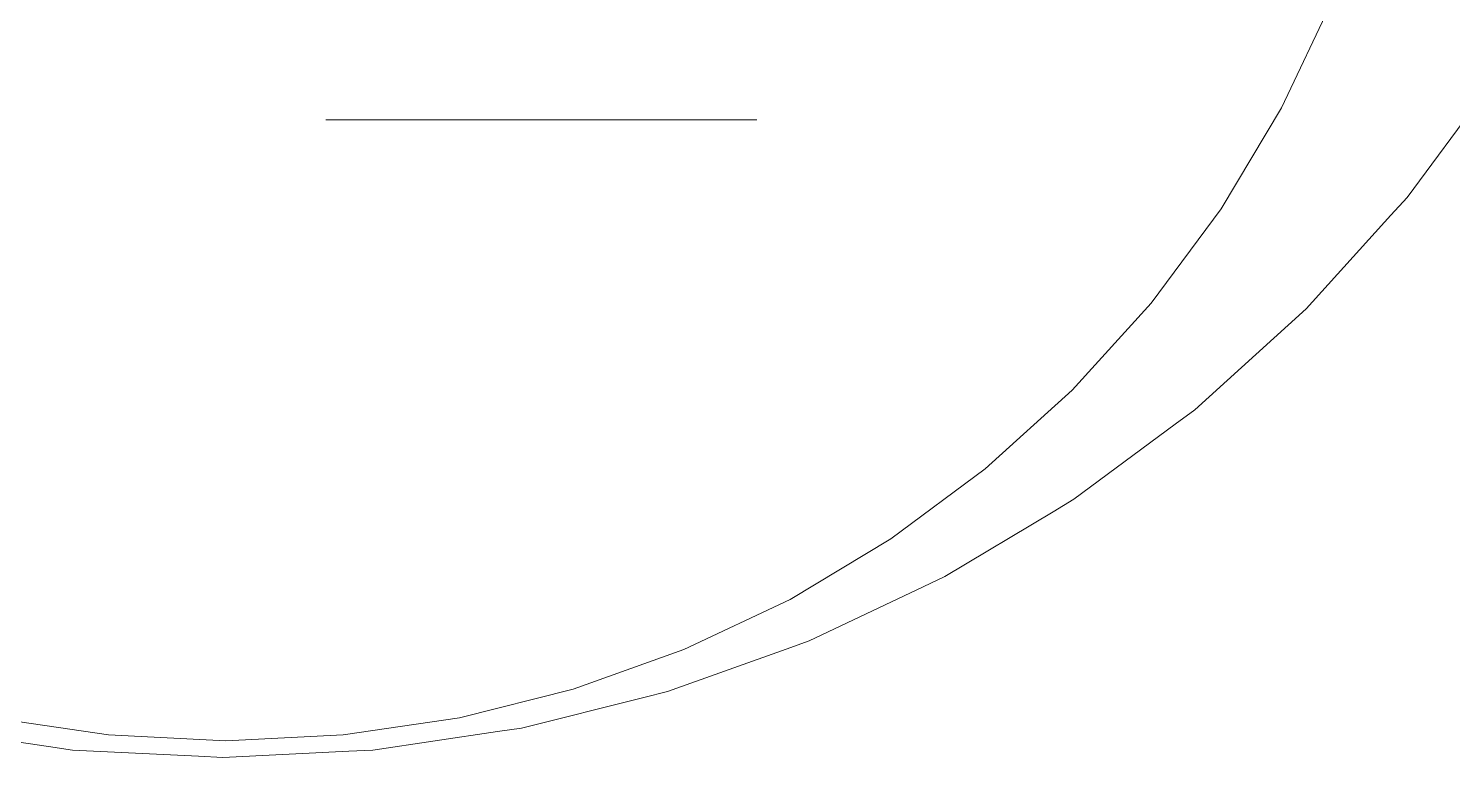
# Model space of a CAD drawing. Header units: centimetres. Extents: x -214 to 137, y -175 to 4.
# Drawn here: x -49.09 to -43.81, y -97.09 to -94.39 of the extents above; entities that cross this region are included whole.
import ezdxf

# ---------------------------------------------------------------- set-up
doc = ezdxf.new("R2010")
doc.units = ezdxf.units.CM
doc.header["$MEASUREMENT"] = 0
doc.layers.add('layer 1', color=7, linetype='Continuous')

msp = doc.modelspace()

# ---------------------------------------------------------------- linework, layer by layer
at = {"layer": 'layer 1', "color": 5, "lineweight": 9}
for points in [[(-44.44786, -94.68694), (-44.44786, -94.68694), (-44.26167, -94.29329), (-44.26167, -94.29329)], [(-44.44786, -94.68694), (-44.44786, -94.68694), (-44.26167, -94.29329), (-44.26167, -94.29329)], [(-44.44786, -94.68694), (-44.44786, -94.68694), (-44.26167, -94.29329), (-44.26167, -94.29329)], [(-44.44786, -94.68694), (-44.44786, -94.68694), (-44.26167, -94.29329), (-44.26167, -94.29329)], [(-44.44786, -94.68694), (-44.44786, -94.68694), (-44.26167, -94.29329), (-44.26167, -94.29329)], [(-44.44786, -94.68694), (-44.44786, -94.68694), (-44.26167, -94.29329), (-44.26167, -94.29329)], [(-44.44786, -94.68694), (-44.44786, -94.68694), (-44.26167, -94.29329), (-44.26167, -94.29329)], [(-44.44786, -94.68694), (-44.44786, -94.68694), (-44.26167, -94.29329), (-44.26167, -94.29329)], [(-44.44786, -94.68694), (-44.44786, -94.68694), (-44.26167, -94.29329), (-44.26167, -94.29329)], [(-44.44786, -94.68694), (-44.44786, -94.68694), (-44.26167, -94.29329), (-44.26167, -94.29329)], [(-44.44786, -94.68694), (-44.44786, -94.68694), (-44.26167, -94.29329), (-44.26167, -94.29329)], [(-44.44786, -94.68694), (-44.44786, -94.68694), (-44.26167, -94.29329), (-44.26167, -94.29329)], [(-44.44786, -94.68694), (-44.44786, -94.68694), (-44.26167, -94.29329), (-44.26167, -94.29329)], [(-44.44786, -94.68694), (-44.44786, -94.68694), (-44.26167, -94.29329), (-44.26167, -94.29329)], [(-44.44786, -94.68694), (-44.44786, -94.68694), (-44.26167, -94.29329), (-44.26167, -94.29329)], [(-44.44786, -94.68694), (-44.44786, -94.68694), (-44.26167, -94.29329), (-44.26167, -94.29329)], [(-44.44786, -94.68694), (-44.44786, -94.68694), (-44.26167, -94.29329), (-44.26167, -94.29329)], [(-44.44786, -94.68694), (-44.44786, -94.68694), (-44.26167, -94.29329), (-44.26167, -94.29329)], [(-44.44786, -94.68694), (-44.44786, -94.68694), (-44.26167, -94.29329), (-44.26167, -94.29329)], [(-44.44786, -94.68694), (-44.44786, -94.68694), (-44.26167, -94.29329), (-44.26167, -94.29329)], [(-44.44786, -94.68694), (-44.44786, -94.68694), (-44.26167, -94.29329), (-44.26167, -94.29329)], [(-44.44786, -94.68694), (-44.44786, -94.68694), (-44.26167, -94.29329), (-44.26167, -94.29329)], [(-44.44786, -94.68694), (-44.44786, -94.68694), (-44.26167, -94.29329), (-44.26167, -94.29329)], [(-44.44786, -94.68694), (-44.44786, -94.68694), (-44.26167, -94.29329), (-44.26167, -94.29329)], [(-44.44786, -94.68694), (-44.44786, -94.68694), (-44.26167, -94.29329), (-44.26167, -94.29329)], [(-43.70348, -94.64262), (-43.70348, -94.64262), (-43.98204, -95.0182), (-43.98204, -95.0182)], [(-43.70348, -94.64262), (-43.70348, -94.64262), (-43.98204, -95.0182), (-43.98204, -95.0182)], [(-43.70348, -94.64262), (-43.70348, -94.64262), (-43.98204, -95.0182), (-43.98204, -95.0182)], [(-43.70348, -94.64262), (-43.70348, -94.64262), (-43.98204, -95.0182), (-43.98204, -95.0182)], [(-43.70348, -94.64262), (-43.70348, -94.64262), (-43.98204, -95.0182), (-43.98204, -95.0182)], [(-44.67173, -95.06044), (-44.67173, -95.06044), (-44.44786, -94.68694), (-44.44786, -94.68694)], [(-44.67173, -95.06044), (-44.67173, -95.06044), (-44.44786, -94.68694), (-44.44786, -94.68694)], [(-44.67173, -95.06044), (-44.67173, -95.06044), (-44.44786, -94.68694), (-44.44786, -94.68694)], [(-44.67173, -95.06044), (-44.67173, -95.06044), (-44.44786, -94.68694), (-44.44786, -94.68694)], [(-44.67173, -95.06044), (-44.67173, -95.06044), (-44.44786, -94.68694), (-44.44786, -94.68694)], [(-44.67173, -95.06044), (-44.67173, -95.06044), (-44.44786, -94.68694), (-44.44786, -94.68694)], [(-44.67173, -95.06044), (-44.67173, -95.06044), (-44.44786, -94.68694), (-44.44786, -94.68694)], [(-44.67173, -95.06044), (-44.67173, -95.06044), (-44.44786, -94.68694), (-44.44786, -94.68694)], [(-44.67173, -95.06044), (-44.67173, -95.06044), (-44.44786, -94.68694), (-44.44786, -94.68694)], [(-44.67173, -95.06044), (-44.67173, -95.06044), (-44.44786, -94.68694), (-44.44786, -94.68694)], [(-44.67173, -95.06044), (-44.67173, -95.06044), (-44.44786, -94.68694), (-44.44786, -94.68694)], [(-44.67173, -95.06044), (-44.67173, -95.06044), (-44.44786, -94.68694), (-44.44786, -94.68694)], [(-44.67173, -95.06044), (-44.67173, -95.06044), (-44.44786, -94.68694), (-44.44786, -94.68694)], [(-44.67173, -95.06044), (-44.67173, -95.06044), (-44.44786, -94.68694), (-44.44786, -94.68694)], [(-44.67173, -95.06044), (-44.67173, -95.06044), (-44.44786, -94.68694), (-44.44786, -94.68694)], [(-44.67173, -95.06044), (-44.67173, -95.06044), (-44.44786, -94.68694), (-44.44786, -94.68694)], [(-44.67173, -95.06044), (-44.67173, -95.06044), (-44.44786, -94.68694), (-44.44786, -94.68694)], [(-44.67173, -95.06044), (-44.67173, -95.06044), (-44.44786, -94.68694), (-44.44786, -94.68694)], [(-44.67173, -95.06044), (-44.67173, -95.06044), (-44.44786, -94.68694), (-44.44786, -94.68694)], [(-44.67173, -95.06044), (-44.67173, -95.06044), (-44.44786, -94.68694), (-44.44786, -94.68694)], [(-44.67173, -95.06044), (-44.67173, -95.06044), (-44.44786, -94.68694), (-44.44786, -94.68694)], [(-44.67173, -95.06044), (-44.67173, -95.06044), (-44.44786, -94.68694), (-44.44786, -94.68694)], [(-44.67173, -95.06044), (-44.67173, -95.06044), (-44.44786, -94.68694), (-44.44786, -94.68694)], [(-44.67173, -95.06044), (-44.67173, -95.06044), (-44.44786, -94.68694), (-44.44786, -94.68694)], [(-44.67173, -95.06044), (-44.67173, -95.06044), (-44.44786, -94.68694), (-44.44786, -94.68694)], [(-43.98204, -95.0182), (-43.98204, -95.0182), (-44.04236, -95.08476), (-44.04236, -95.08476)], [(-43.98204, -95.0182), (-43.98204, -95.0182), (-44.04236, -95.08476), (-44.04236, -95.08476)], [(-43.98204, -95.0182), (-43.98204, -95.0182), (-44.04236, -95.08476), (-44.04236, -95.08476)], [(-43.98204, -95.0182), (-43.98204, -95.0182), (-44.04236, -95.08476), (-44.04236, -95.08476)], [(-43.98204, -95.0182), (-43.98204, -95.0182), (-44.04236, -95.08476), (-44.04236, -95.08476)], [(-44.93114, -95.41021), (-44.93114, -95.41021), (-44.67173, -95.06044), (-44.67173, -95.06044)], [(-44.93114, -95.41021), (-44.93114, -95.41021), (-44.67173, -95.06044), (-44.67173, -95.06044)], [(-44.93114, -95.41021), (-44.93114, -95.41021), (-44.67173, -95.06044), (-44.67173, -95.06044)], [(-44.93114, -95.41021), (-44.93114, -95.41021), (-44.67173, -95.06044), (-44.67173, -95.06044)], [(-44.93114, -95.41021), (-44.93114, -95.41021), (-44.67173, -95.06044), (-44.67173, -95.06044)], [(-44.93114, -95.41021), (-44.93114, -95.41021), (-44.67173, -95.06044), (-44.67173, -95.06044)], [(-44.93114, -95.41021), (-44.93114, -95.41021), (-44.67173, -95.06044), (-44.67173, -95.06044)], [(-44.93114, -95.41021), (-44.93114, -95.41021), (-44.67173, -95.06044), (-44.67173, -95.06044)], [(-44.93114, -95.41021), (-44.93114, -95.41021), (-44.67173, -95.06044), (-44.67173, -95.06044)], [(-44.93114, -95.41021), (-44.93114, -95.41021), (-44.67173, -95.06044), (-44.67173, -95.06044)], [(-44.93114, -95.41021), (-44.93114, -95.41021), (-44.67173, -95.06044), (-44.67173, -95.06044)], [(-44.93114, -95.41021), (-44.93114, -95.41021), (-44.67173, -95.06044), (-44.67173, -95.06044)], [(-44.93114, -95.41021), (-44.93114, -95.41021), (-44.67173, -95.06044), (-44.67173, -95.06044)], [(-44.93114, -95.41021), (-44.93114, -95.41021), (-44.67173, -95.06044), (-44.67173, -95.06044)], [(-44.93114, -95.41021), (-44.93114, -95.41021), (-44.67173, -95.06044), (-44.67173, -95.06044)], [(-44.93114, -95.41021), (-44.93114, -95.41021), (-44.67173, -95.06044), (-44.67173, -95.06044)], [(-44.93114, -95.41021), (-44.93114, -95.41021), (-44.67173, -95.06044), (-44.67173, -95.06044)], [(-44.93114, -95.41021), (-44.93114, -95.41021), (-44.67173, -95.06044), (-44.67173, -95.06044)], [(-44.93114, -95.41021), (-44.93114, -95.41021), (-44.67173, -95.06044), (-44.67173, -95.06044)], [(-44.93114, -95.41021), (-44.93114, -95.41021), (-44.67173, -95.06044), (-44.67173, -95.06044)], [(-44.93114, -95.41021), (-44.93114, -95.41021), (-44.67173, -95.06044), (-44.67173, -95.06044)], [(-44.93114, -95.41021), (-44.93114, -95.41021), (-44.67173, -95.06044), (-44.67173, -95.06044)], [(-44.93114, -95.41021), (-44.93114, -95.41021), (-44.67173, -95.06044), (-44.67173, -95.06044)], [(-44.93114, -95.41021), (-44.93114, -95.41021), (-44.67173, -95.06044), (-44.67173, -95.06044)], [(-44.93114, -95.41021), (-44.93114, -95.41021), (-44.67173, -95.06044), (-44.67173, -95.06044)], [(-44.04236, -95.08476), (-44.04236, -95.08476), (-44.35639, -95.43123), (-44.35639, -95.43123)], [(-44.04236, -95.08476), (-44.04236, -95.08476), (-44.35639, -95.43123), (-44.35639, -95.43123)], [(-44.04236, -95.08476), (-44.04236, -95.08476), (-44.35639, -95.43123), (-44.35639, -95.43123)], [(-44.04236, -95.08476), (-44.04236, -95.08476), (-44.35639, -95.43123), (-44.35639, -95.43123)], [(-44.04236, -95.08476), (-44.04236, -95.08476), (-44.35639, -95.43123), (-44.35639, -95.43123)], [(-45.22357, -95.73286), (-45.22357, -95.73286), (-44.93114, -95.41021), (-44.93114, -95.41021)], [(-45.22357, -95.73286), (-45.22357, -95.73286), (-44.93114, -95.41021), (-44.93114, -95.41021)], [(-45.22357, -95.73286), (-45.22357, -95.73286), (-44.93114, -95.41021), (-44.93114, -95.41021)], [(-45.22357, -95.73286), (-45.22357, -95.73286), (-44.93114, -95.41021), (-44.93114, -95.41021)], [(-45.22357, -95.73286), (-45.22357, -95.73286), (-44.93114, -95.41021), (-44.93114, -95.41021)], [(-45.22357, -95.73286), (-45.22357, -95.73286), (-44.93114, -95.41021), (-44.93114, -95.41021)], [(-45.22357, -95.73286), (-45.22357, -95.73286), (-44.93114, -95.41021), (-44.93114, -95.41021)], [(-45.22357, -95.73286), (-45.22357, -95.73286), (-44.93114, -95.41021), (-44.93114, -95.41021)], [(-45.22357, -95.73286), (-45.22357, -95.73286), (-44.93114, -95.41021), (-44.93114, -95.41021)], [(-45.22357, -95.73286), (-45.22357, -95.73286), (-44.93114, -95.41021), (-44.93114, -95.41021)], [(-45.22357, -95.73286), (-45.22357, -95.73286), (-44.93114, -95.41021), (-44.93114, -95.41021)], [(-45.22357, -95.73286), (-45.22357, -95.73286), (-44.93114, -95.41021), (-44.93114, -95.41021)], [(-45.22357, -95.73286), (-45.22357, -95.73286), (-44.93114, -95.41021), (-44.93114, -95.41021)], [(-45.22357, -95.73286), (-45.22357, -95.73286), (-44.93114, -95.41021), (-44.93114, -95.41021)], [(-45.22357, -95.73286), (-45.22357, -95.73286), (-44.93114, -95.41021), (-44.93114, -95.41021)], [(-45.22357, -95.73286), (-45.22357, -95.73286), (-44.93114, -95.41021), (-44.93114, -95.41021)], [(-45.22357, -95.73286), (-45.22357, -95.73286), (-44.93114, -95.41021), (-44.93114, -95.41021)], [(-45.22357, -95.73286), (-45.22357, -95.73286), (-44.93114, -95.41021), (-44.93114, -95.41021)], [(-45.22357, -95.73286), (-45.22357, -95.73286), (-44.93114, -95.41021), (-44.93114, -95.41021)], [(-45.22357, -95.73286), (-45.22357, -95.73286), (-44.93114, -95.41021), (-44.93114, -95.41021)], [(-45.22357, -95.73286), (-45.22357, -95.73286), (-44.93114, -95.41021), (-44.93114, -95.41021)], [(-45.22357, -95.73286), (-45.22357, -95.73286), (-44.93114, -95.41021), (-44.93114, -95.41021)], [(-45.22357, -95.73286), (-45.22357, -95.73286), (-44.93114, -95.41021), (-44.93114, -95.41021)], [(-45.22357, -95.73286), (-45.22357, -95.73286), (-44.93114, -95.41021), (-44.93114, -95.41021)], [(-45.22357, -95.73286), (-45.22357, -95.73286), (-44.93114, -95.41021), (-44.93114, -95.41021)], [(-44.35639, -95.43123), (-44.35639, -95.43123), (-44.42294, -95.49156), (-44.42294, -95.49156)], [(-44.35639, -95.43123), (-44.35639, -95.43123), (-44.42294, -95.49156), (-44.42294, -95.49156)], [(-44.35639, -95.43123), (-44.35639, -95.43123), (-44.42294, -95.49156), (-44.42294, -95.49156)], [(-44.35639, -95.43123), (-44.35639, -95.43123), (-44.42294, -95.49156), (-44.42294, -95.49156)], [(-44.35639, -95.43123), (-44.35639, -95.43123), (-44.42294, -95.49156), (-44.42294, -95.49156)], [(-44.42294, -95.49156), (-44.42294, -95.49156), (-44.76942, -95.80558), (-44.76942, -95.80558)], [(-44.42294, -95.49156), (-44.42294, -95.49156), (-44.76942, -95.80558), (-44.76942, -95.80558)], [(-44.42294, -95.49156), (-44.42294, -95.49156), (-44.76942, -95.80558), (-44.76942, -95.80558)], [(-44.42294, -95.49156), (-44.42294, -95.49156), (-44.76942, -95.80558), (-44.76942, -95.80558)], [(-44.42294, -95.49156), (-44.42294, -95.49156), (-44.76942, -95.80558), (-44.76942, -95.80558)], [(-45.54623, -96.02529), (-45.54623, -96.02529), (-45.22357, -95.73286), (-45.22357, -95.73286)], [(-45.54623, -96.02529), (-45.54623, -96.02529), (-45.22357, -95.73286), (-45.22357, -95.73286)], [(-45.54623, -96.02529), (-45.54623, -96.02529), (-45.22357, -95.73286), (-45.22357, -95.73286)], [(-45.54623, -96.02529), (-45.54623, -96.02529), (-45.22357, -95.73286), (-45.22357, -95.73286)], [(-45.54623, -96.02529), (-45.54623, -96.02529), (-45.22357, -95.73286), (-45.22357, -95.73286)], [(-45.54623, -96.02529), (-45.54623, -96.02529), (-45.22357, -95.73286), (-45.22357, -95.73286)], [(-45.54623, -96.02529), (-45.54623, -96.02529), (-45.22357, -95.73286), (-45.22357, -95.73286)], [(-45.54623, -96.02529), (-45.54623, -96.02529), (-45.22357, -95.73286), (-45.22357, -95.73286)], [(-45.54623, -96.02529), (-45.54623, -96.02529), (-45.22357, -95.73286), (-45.22357, -95.73286)], [(-45.54623, -96.02529), (-45.54623, -96.02529), (-45.22357, -95.73286), (-45.22357, -95.73286)], [(-45.54623, -96.02529), (-45.54623, -96.02529), (-45.22357, -95.73286), (-45.22357, -95.73286)], [(-45.54623, -96.02529), (-45.54623, -96.02529), (-45.22357, -95.73286), (-45.22357, -95.73286)], [(-45.54623, -96.02529), (-45.54623, -96.02529), (-45.22357, -95.73286), (-45.22357, -95.73286)], [(-45.54623, -96.02529), (-45.54623, -96.02529), (-45.22357, -95.73286), (-45.22357, -95.73286)], [(-45.54623, -96.02529), (-45.54623, -96.02529), (-45.22357, -95.73286), (-45.22357, -95.73286)], [(-45.54623, -96.02529), (-45.54623, -96.02529), (-45.22357, -95.73286), (-45.22357, -95.73286)], [(-45.54623, -96.02529), (-45.54623, -96.02529), (-45.22357, -95.73286), (-45.22357, -95.73286)], [(-45.54623, -96.02529), (-45.54623, -96.02529), (-45.22357, -95.73286), (-45.22357, -95.73286)], [(-45.54623, -96.02529), (-45.54623, -96.02529), (-45.22357, -95.73286), (-45.22357, -95.73286)], [(-45.54623, -96.02529), (-45.54623, -96.02529), (-45.22357, -95.73286), (-45.22357, -95.73286)], [(-45.54623, -96.02529), (-45.54623, -96.02529), (-45.22357, -95.73286), (-45.22357, -95.73286)], [(-45.54623, -96.02529), (-45.54623, -96.02529), (-45.22357, -95.73286), (-45.22357, -95.73286)], [(-45.54623, -96.02529), (-45.54623, -96.02529), (-45.22357, -95.73286), (-45.22357, -95.73286)], [(-45.54623, -96.02529), (-45.54623, -96.02529), (-45.22357, -95.73286), (-45.22357, -95.73286)], [(-45.54623, -96.02529), (-45.54623, -96.02529), (-45.22357, -95.73286), (-45.22357, -95.73286)], [(-44.76942, -95.80558), (-44.76942, -95.80558), (-44.84157, -95.85909), (-44.84157, -95.85909)], [(-44.76942, -95.80558), (-44.76942, -95.80558), (-44.84157, -95.85909), (-44.84157, -95.85909)], [(-44.76942, -95.80558), (-44.76942, -95.80558), (-44.84157, -95.85909), (-44.84157, -95.85909)], [(-44.76942, -95.80558), (-44.76942, -95.80558), (-44.84157, -95.85909), (-44.84157, -95.85909)], [(-44.76942, -95.80558), (-44.76942, -95.80558), (-44.84157, -95.85909), (-44.84157, -95.85909)], [(-44.84157, -95.85909), (-44.84157, -95.85909), (-45.21715, -96.13765), (-45.21715, -96.13765)], [(-44.84157, -95.85909), (-44.84157, -95.85909), (-45.21715, -96.13765), (-45.21715, -96.13765)], [(-44.84157, -95.85909), (-44.84157, -95.85909), (-45.21715, -96.13765), (-45.21715, -96.13765)], [(-44.84157, -95.85909), (-44.84157, -95.85909), (-45.21715, -96.13765), (-45.21715, -96.13765)], [(-44.84157, -95.85909), (-44.84157, -95.85909), (-45.21715, -96.13765), (-45.21715, -96.13765)], [(-45.89599, -96.2847), (-45.89599, -96.2847), (-45.54623, -96.02529), (-45.54623, -96.02529)], [(-45.89599, -96.2847), (-45.89599, -96.2847), (-45.54623, -96.02529), (-45.54623, -96.02529)], [(-45.89599, -96.2847), (-45.89599, -96.2847), (-45.54623, -96.02529), (-45.54623, -96.02529)], [(-45.89599, -96.2847), (-45.89599, -96.2847), (-45.54623, -96.02529), (-45.54623, -96.02529)], [(-45.89599, -96.2847), (-45.89599, -96.2847), (-45.54623, -96.02529), (-45.54623, -96.02529)], [(-45.89599, -96.2847), (-45.89599, -96.2847), (-45.54623, -96.02529), (-45.54623, -96.02529)], [(-45.89599, -96.2847), (-45.89599, -96.2847), (-45.54623, -96.02529), (-45.54623, -96.02529)], [(-45.89599, -96.2847), (-45.89599, -96.2847), (-45.54623, -96.02529), (-45.54623, -96.02529)], [(-45.89599, -96.2847), (-45.89599, -96.2847), (-45.54623, -96.02529), (-45.54623, -96.02529)], [(-45.89599, -96.2847), (-45.89599, -96.2847), (-45.54623, -96.02529), (-45.54623, -96.02529)], [(-45.89599, -96.2847), (-45.89599, -96.2847), (-45.54623, -96.02529), (-45.54623, -96.02529)], [(-45.89599, -96.2847), (-45.89599, -96.2847), (-45.54623, -96.02529), (-45.54623, -96.02529)], [(-45.89599, -96.2847), (-45.89599, -96.2847), (-45.54623, -96.02529), (-45.54623, -96.02529)], [(-45.89599, -96.2847), (-45.89599, -96.2847), (-45.54623, -96.02529), (-45.54623, -96.02529)], [(-45.89599, -96.2847), (-45.89599, -96.2847), (-45.54623, -96.02529), (-45.54623, -96.02529)], [(-45.89599, -96.2847), (-45.89599, -96.2847), (-45.54623, -96.02529), (-45.54623, -96.02529)], [(-45.89599, -96.2847), (-45.89599, -96.2847), (-45.54623, -96.02529), (-45.54623, -96.02529)], [(-45.89599, -96.2847), (-45.89599, -96.2847), (-45.54623, -96.02529), (-45.54623, -96.02529)], [(-45.89599, -96.2847), (-45.89599, -96.2847), (-45.54623, -96.02529), (-45.54623, -96.02529)], [(-45.89599, -96.2847), (-45.89599, -96.2847), (-45.54623, -96.02529), (-45.54623, -96.02529)], [(-45.89599, -96.2847), (-45.89599, -96.2847), (-45.54623, -96.02529), (-45.54623, -96.02529)], [(-45.89599, -96.2847), (-45.89599, -96.2847), (-45.54623, -96.02529), (-45.54623, -96.02529)], [(-45.89599, -96.2847), (-45.89599, -96.2847), (-45.54623, -96.02529), (-45.54623, -96.02529)], [(-45.89599, -96.2847), (-45.89599, -96.2847), (-45.54623, -96.02529), (-45.54623, -96.02529)], [(-45.89599, -96.2847), (-45.89599, -96.2847), (-45.54623, -96.02529), (-45.54623, -96.02529)], [(-45.2942, -96.18383), (-45.2942, -96.18383), (-45.69528, -96.42422), (-45.69528, -96.42422)], [(-45.2942, -96.18383), (-45.2942, -96.18383), (-45.69528, -96.42422), (-45.69528, -96.42422)], [(-45.2942, -96.18383), (-45.2942, -96.18383), (-45.69528, -96.42422), (-45.69528, -96.42422)], [(-45.2942, -96.18383), (-45.2942, -96.18383), (-45.69528, -96.42422), (-45.69528, -96.42422)], [(-45.2942, -96.18383), (-45.2942, -96.18383), (-45.69528, -96.42422), (-45.69528, -96.42422)], [(-45.21715, -96.13765), (-45.21715, -96.13765), (-45.2942, -96.18383), (-45.2942, -96.18383)], [(-45.21715, -96.13765), (-45.21715, -96.13765), (-45.2942, -96.18383), (-45.2942, -96.18383)], [(-45.21715, -96.13765), (-45.21715, -96.13765), (-45.2942, -96.18383), (-45.2942, -96.18383)], [(-45.21715, -96.13765), (-45.21715, -96.13765), (-45.2942, -96.18383), (-45.2942, -96.18383)], [(-45.21715, -96.13765), (-45.21715, -96.13765), (-45.2942, -96.18383), (-45.2942, -96.18383)], [(-46.2695, -96.50857), (-46.2695, -96.50857), (-45.89599, -96.2847), (-45.89599, -96.2847)], [(-46.2695, -96.50857), (-46.2695, -96.50857), (-45.89599, -96.2847), (-45.89599, -96.2847)], [(-46.2695, -96.50857), (-46.2695, -96.50857), (-45.89599, -96.2847), (-45.89599, -96.2847)], [(-46.2695, -96.50857), (-46.2695, -96.50857), (-45.89599, -96.2847), (-45.89599, -96.2847)], [(-46.2695, -96.50857), (-46.2695, -96.50857), (-45.89599, -96.2847), (-45.89599, -96.2847)], [(-46.2695, -96.50857), (-46.2695, -96.50857), (-45.89599, -96.2847), (-45.89599, -96.2847)], [(-46.2695, -96.50857), (-46.2695, -96.50857), (-45.89599, -96.2847), (-45.89599, -96.2847)], [(-46.2695, -96.50857), (-46.2695, -96.50857), (-45.89599, -96.2847), (-45.89599, -96.2847)], [(-46.2695, -96.50857), (-46.2695, -96.50857), (-45.89599, -96.2847), (-45.89599, -96.2847)], [(-46.2695, -96.50857), (-46.2695, -96.50857), (-45.89599, -96.2847), (-45.89599, -96.2847)], [(-46.2695, -96.50857), (-46.2695, -96.50857), (-45.89599, -96.2847), (-45.89599, -96.2847)], [(-46.2695, -96.50857), (-46.2695, -96.50857), (-45.89599, -96.2847), (-45.89599, -96.2847)], [(-46.2695, -96.50857), (-46.2695, -96.50857), (-45.89599, -96.2847), (-45.89599, -96.2847)], [(-46.2695, -96.50857), (-46.2695, -96.50857), (-45.89599, -96.2847), (-45.89599, -96.2847)], [(-46.2695, -96.50857), (-46.2695, -96.50857), (-45.89599, -96.2847), (-45.89599, -96.2847)], [(-46.2695, -96.50857), (-46.2695, -96.50857), (-45.89599, -96.2847), (-45.89599, -96.2847)], [(-46.2695, -96.50857), (-46.2695, -96.50857), (-45.89599, -96.2847), (-45.89599, -96.2847)], [(-46.2695, -96.50857), (-46.2695, -96.50857), (-45.89599, -96.2847), (-45.89599, -96.2847)], [(-46.2695, -96.50857), (-46.2695, -96.50857), (-45.89599, -96.2847), (-45.89599, -96.2847)], [(-46.2695, -96.50857), (-46.2695, -96.50857), (-45.89599, -96.2847), (-45.89599, -96.2847)], [(-46.2695, -96.50857), (-46.2695, -96.50857), (-45.89599, -96.2847), (-45.89599, -96.2847)], [(-46.2695, -96.50857), (-46.2695, -96.50857), (-45.89599, -96.2847), (-45.89599, -96.2847)], [(-46.2695, -96.50857), (-46.2695, -96.50857), (-45.89599, -96.2847), (-45.89599, -96.2847)], [(-46.2695, -96.50857), (-46.2695, -96.50857), (-45.89599, -96.2847), (-45.89599, -96.2847)], [(-46.2695, -96.50857), (-46.2695, -96.50857), (-45.89599, -96.2847), (-45.89599, -96.2847)], [(-45.69528, -96.42422), (-45.69528, -96.42422), (-45.77648, -96.46263), (-45.77648, -96.46263)], [(-45.69528, -96.42422), (-45.69528, -96.42422), (-45.77648, -96.46263), (-45.77648, -96.46263)], [(-45.69528, -96.42422), (-45.69528, -96.42422), (-45.77648, -96.46263), (-45.77648, -96.46263)], [(-45.69528, -96.42422), (-45.69528, -96.42422), (-45.77648, -96.46263), (-45.77648, -96.46263)], [(-45.69528, -96.42422), (-45.69528, -96.42422), (-45.77648, -96.46263), (-45.77648, -96.46263)], [(-45.77648, -96.46263), (-45.77648, -96.46263), (-46.1992, -96.66256), (-46.1992, -96.66256)], [(-45.77648, -96.46263), (-45.77648, -96.46263), (-46.1992, -96.66256), (-46.1992, -96.66256)], [(-45.77648, -96.46263), (-45.77648, -96.46263), (-46.1992, -96.66256), (-46.1992, -96.66256)], [(-45.77648, -96.46263), (-45.77648, -96.46263), (-46.1992, -96.66256), (-46.1992, -96.66256)], [(-45.77648, -96.46263), (-45.77648, -96.46263), (-46.1992, -96.66256), (-46.1992, -96.66256)], [(-46.66315, -96.69475), (-46.66315, -96.69475), (-46.2695, -96.50857), (-46.2695, -96.50857)], [(-46.66315, -96.69475), (-46.66315, -96.69475), (-46.2695, -96.50857), (-46.2695, -96.50857)], [(-46.66315, -96.69475), (-46.66315, -96.69475), (-46.2695, -96.50857), (-46.2695, -96.50857)], [(-46.66315, -96.69475), (-46.66315, -96.69475), (-46.2695, -96.50857), (-46.2695, -96.50857)], [(-46.66315, -96.69475), (-46.66315, -96.69475), (-46.2695, -96.50857), (-46.2695, -96.50857)], [(-46.66315, -96.69475), (-46.66315, -96.69475), (-46.2695, -96.50857), (-46.2695, -96.50857)], [(-46.66315, -96.69475), (-46.66315, -96.69475), (-46.2695, -96.50857), (-46.2695, -96.50857)], [(-46.66315, -96.69475), (-46.66315, -96.69475), (-46.2695, -96.50857), (-46.2695, -96.50857)], [(-46.66315, -96.69475), (-46.66315, -96.69475), (-46.2695, -96.50857), (-46.2695, -96.50857)], [(-46.66315, -96.69475), (-46.66315, -96.69475), (-46.2695, -96.50857), (-46.2695, -96.50857)], [(-46.66315, -96.69475), (-46.66315, -96.69475), (-46.2695, -96.50857), (-46.2695, -96.50857)], [(-46.66315, -96.69475), (-46.66315, -96.69475), (-46.2695, -96.50857), (-46.2695, -96.50857)], [(-46.66315, -96.69475), (-46.66315, -96.69475), (-46.2695, -96.50857), (-46.2695, -96.50857)], [(-46.66315, -96.69475), (-46.66315, -96.69475), (-46.2695, -96.50857), (-46.2695, -96.50857)], [(-46.66315, -96.69475), (-46.66315, -96.69475), (-46.2695, -96.50857), (-46.2695, -96.50857)], [(-46.66315, -96.69475), (-46.66315, -96.69475), (-46.2695, -96.50857), (-46.2695, -96.50857)], [(-46.66315, -96.69475), (-46.66315, -96.69475), (-46.2695, -96.50857), (-46.2695, -96.50857)], [(-46.66315, -96.69475), (-46.66315, -96.69475), (-46.2695, -96.50857), (-46.2695, -96.50857)], [(-46.66315, -96.69475), (-46.66315, -96.69475), (-46.2695, -96.50857), (-46.2695, -96.50857)], [(-46.66315, -96.69475), (-46.66315, -96.69475), (-46.2695, -96.50857), (-46.2695, -96.50857)], [(-46.66315, -96.69475), (-46.66315, -96.69475), (-46.2695, -96.50857), (-46.2695, -96.50857)], [(-46.66315, -96.69475), (-46.66315, -96.69475), (-46.2695, -96.50857), (-46.2695, -96.50857)], [(-46.66315, -96.69475), (-46.66315, -96.69475), (-46.2695, -96.50857), (-46.2695, -96.50857)], [(-46.66315, -96.69475), (-46.66315, -96.69475), (-46.2695, -96.50857), (-46.2695, -96.50857)], [(-46.66315, -96.69475), (-46.66315, -96.69475), (-46.2695, -96.50857), (-46.2695, -96.50857)], [(-47.07316, -96.84145), (-47.07316, -96.84145), (-46.66315, -96.69475), (-46.66315, -96.69475)], [(-47.07316, -96.84145), (-47.07316, -96.84145), (-46.66315, -96.69475), (-46.66315, -96.69475)], [(-47.07316, -96.84145), (-47.07316, -96.84145), (-46.66315, -96.69475), (-46.66315, -96.69475)], [(-47.07316, -96.84145), (-47.07316, -96.84145), (-46.66315, -96.69475), (-46.66315, -96.69475)], [(-47.07316, -96.84145), (-47.07316, -96.84145), (-46.66315, -96.69475), (-46.66315, -96.69475)], [(-47.07316, -96.84145), (-47.07316, -96.84145), (-46.66315, -96.69475), (-46.66315, -96.69475)], [(-47.07316, -96.84145), (-47.07316, -96.84145), (-46.66315, -96.69475), (-46.66315, -96.69475)], [(-47.07316, -96.84145), (-47.07316, -96.84145), (-46.66315, -96.69475), (-46.66315, -96.69475)], [(-47.07316, -96.84145), (-47.07316, -96.84145), (-46.66315, -96.69475), (-46.66315, -96.69475)], [(-47.07316, -96.84145), (-47.07316, -96.84145), (-46.66315, -96.69475), (-46.66315, -96.69475)], [(-47.07316, -96.84145), (-47.07316, -96.84145), (-46.66315, -96.69475), (-46.66315, -96.69475)], [(-47.07316, -96.84145), (-47.07316, -96.84145), (-46.66315, -96.69475), (-46.66315, -96.69475)], [(-47.07316, -96.84145), (-47.07316, -96.84145), (-46.66315, -96.69475), (-46.66315, -96.69475)], [(-47.07316, -96.84145), (-47.07316, -96.84145), (-46.66315, -96.69475), (-46.66315, -96.69475)], [(-47.07316, -96.84145), (-47.07316, -96.84145), (-46.66315, -96.69475), (-46.66315, -96.69475)], [(-47.07316, -96.84145), (-47.07316, -96.84145), (-46.66315, -96.69475), (-46.66315, -96.69475)], [(-47.07316, -96.84145), (-47.07316, -96.84145), (-46.66315, -96.69475), (-46.66315, -96.69475)], [(-47.07316, -96.84145), (-47.07316, -96.84145), (-46.66315, -96.69475), (-46.66315, -96.69475)], [(-47.07316, -96.84145), (-47.07316, -96.84145), (-46.66315, -96.69475), (-46.66315, -96.69475)], [(-47.07316, -96.84145), (-47.07316, -96.84145), (-46.66315, -96.69475), (-46.66315, -96.69475)], [(-47.07316, -96.84145), (-47.07316, -96.84145), (-46.66315, -96.69475), (-46.66315, -96.69475)], [(-47.07316, -96.84145), (-47.07316, -96.84145), (-46.66315, -96.69475), (-46.66315, -96.69475)], [(-47.07316, -96.84145), (-47.07316, -96.84145), (-46.66315, -96.69475), (-46.66315, -96.69475)], [(-47.07316, -96.84145), (-47.07316, -96.84145), (-46.66315, -96.69475), (-46.66315, -96.69475)], [(-47.07316, -96.84145), (-47.07316, -96.84145), (-46.66315, -96.69475), (-46.66315, -96.69475)], [(-46.28377, -96.69282), (-46.28377, -96.69282), (-46.72405, -96.85035), (-46.72405, -96.85035)], [(-46.28377, -96.69282), (-46.28377, -96.69282), (-46.72405, -96.85035), (-46.72405, -96.85035)], [(-46.28377, -96.69282), (-46.28377, -96.69282), (-46.72405, -96.85035), (-46.72405, -96.85035)], [(-46.28377, -96.69282), (-46.28377, -96.69282), (-46.72405, -96.85035), (-46.72405, -96.85035)], [(-46.28377, -96.69282), (-46.28377, -96.69282), (-46.72405, -96.85035), (-46.72405, -96.85035)], [(-46.1992, -96.66256), (-46.1992, -96.66256), (-46.28377, -96.69282), (-46.28377, -96.69282)], [(-46.1992, -96.66256), (-46.1992, -96.66256), (-46.28377, -96.69282), (-46.28377, -96.69282)], [(-46.1992, -96.66256), (-46.1992, -96.66256), (-46.28377, -96.69282), (-46.28377, -96.69282)], [(-46.1992, -96.66256), (-46.1992, -96.66256), (-46.28377, -96.69282), (-46.28377, -96.69282)], [(-46.1992, -96.66256), (-46.1992, -96.66256), (-46.28377, -96.69282), (-46.28377, -96.69282)], [(-47.49557, -96.94727), (-47.49557, -96.94727), (-47.07316, -96.84145), (-47.07316, -96.84145)], [(-47.49557, -96.94727), (-47.49557, -96.94727), (-47.07316, -96.84145), (-47.07316, -96.84145)], [(-47.49557, -96.94727), (-47.49557, -96.94727), (-47.07316, -96.84145), (-47.07316, -96.84145)], [(-47.49557, -96.94727), (-47.49557, -96.94727), (-47.07316, -96.84145), (-47.07316, -96.84145)], [(-47.49557, -96.94727), (-47.49557, -96.94727), (-47.07316, -96.84145), (-47.07316, -96.84145)], [(-47.49557, -96.94727), (-47.49557, -96.94727), (-47.07316, -96.84145), (-47.07316, -96.84145)], [(-47.49557, -96.94727), (-47.49557, -96.94727), (-47.07316, -96.84145), (-47.07316, -96.84145)], [(-47.49557, -96.94727), (-47.49557, -96.94727), (-47.07316, -96.84145), (-47.07316, -96.84145)], [(-47.49557, -96.94727), (-47.49557, -96.94727), (-47.07316, -96.84145), (-47.07316, -96.84145)], [(-47.49557, -96.94727), (-47.49557, -96.94727), (-47.07316, -96.84145), (-47.07316, -96.84145)], [(-47.49557, -96.94727), (-47.49557, -96.94727), (-47.07316, -96.84145), (-47.07316, -96.84145)], [(-47.49557, -96.94727), (-47.49557, -96.94727), (-47.07316, -96.84145), (-47.07316, -96.84145)], [(-47.49557, -96.94727), (-47.49557, -96.94727), (-47.07316, -96.84145), (-47.07316, -96.84145)], [(-47.49557, -96.94727), (-47.49557, -96.94727), (-47.07316, -96.84145), (-47.07316, -96.84145)], [(-47.49557, -96.94727), (-47.49557, -96.94727), (-47.07316, -96.84145), (-47.07316, -96.84145)], [(-47.49557, -96.94727), (-47.49557, -96.94727), (-47.07316, -96.84145), (-47.07316, -96.84145)], [(-47.49557, -96.94727), (-47.49557, -96.94727), (-47.07316, -96.84145), (-47.07316, -96.84145)], [(-47.49557, -96.94727), (-47.49557, -96.94727), (-47.07316, -96.84145), (-47.07316, -96.84145)], [(-47.49557, -96.94727), (-47.49557, -96.94727), (-47.07316, -96.84145), (-47.07316, -96.84145)], [(-47.49557, -96.94727), (-47.49557, -96.94727), (-47.07316, -96.84145), (-47.07316, -96.84145)], [(-47.49557, -96.94727), (-47.49557, -96.94727), (-47.07316, -96.84145), (-47.07316, -96.84145)], [(-47.49557, -96.94727), (-47.49557, -96.94727), (-47.07316, -96.84145), (-47.07316, -96.84145)], [(-47.49557, -96.94727), (-47.49557, -96.94727), (-47.07316, -96.84145), (-47.07316, -96.84145)], [(-47.49557, -96.94727), (-47.49557, -96.94727), (-47.07316, -96.84145), (-47.07316, -96.84145)], [(-47.49557, -96.94727), (-47.49557, -96.94727), (-47.07316, -96.84145), (-47.07316, -96.84145)], [(-46.81118, -96.87218), (-46.81118, -96.87218), (-47.26478, -96.98579), (-47.26478, -96.98579)], [(-46.81118, -96.87218), (-46.81118, -96.87218), (-47.26478, -96.98579), (-47.26478, -96.98579)], [(-46.81118, -96.87218), (-46.81118, -96.87218), (-47.26478, -96.98579), (-47.26478, -96.98579)], [(-46.81118, -96.87218), (-46.81118, -96.87218), (-47.26478, -96.98579), (-47.26478, -96.98579)], [(-46.81118, -96.87218), (-46.81118, -96.87218), (-47.26478, -96.98579), (-47.26478, -96.98579)], [(-46.72405, -96.85035), (-46.72405, -96.85035), (-46.81118, -96.87218), (-46.81118, -96.87218)], [(-46.72405, -96.85035), (-46.72405, -96.85035), (-46.81118, -96.87218), (-46.81118, -96.87218)], [(-46.72405, -96.85035), (-46.72405, -96.85035), (-46.81118, -96.87218), (-46.81118, -96.87218)], [(-46.72405, -96.85035), (-46.72405, -96.85035), (-46.81118, -96.87218), (-46.81118, -96.87218)], [(-46.72405, -96.85035), (-46.72405, -96.85035), (-46.81118, -96.87218), (-46.81118, -96.87218)], [(-49.22693, -96.94727), (-49.22693, -96.94727), (-48.79618, -97.01115), (-48.79618, -97.01115)], [(-49.22693, -96.94727), (-49.22693, -96.94727), (-48.79618, -97.01115), (-48.79618, -97.01115)], [(-49.22693, -96.94727), (-49.22693, -96.94727), (-48.79618, -97.01115), (-48.79618, -97.01115)], [(-49.22693, -96.94727), (-49.22693, -96.94727), (-48.79618, -97.01115), (-48.79618, -97.01115)], [(-49.22693, -96.94727), (-49.22693, -96.94727), (-48.79618, -97.01115), (-48.79618, -97.01115)], [(-49.22693, -96.94727), (-49.22693, -96.94727), (-48.79618, -97.01115), (-48.79618, -97.01115)], [(-49.22693, -96.94727), (-49.22693, -96.94727), (-48.79618, -97.01115), (-48.79618, -97.01115)], [(-49.22693, -96.94727), (-49.22693, -96.94727), (-48.79618, -97.01115), (-48.79618, -97.01115)], [(-49.22693, -96.94727), (-49.22693, -96.94727), (-48.79618, -97.01115), (-48.79618, -97.01115)], [(-49.22693, -96.94727), (-49.22693, -96.94727), (-48.79618, -97.01115), (-48.79618, -97.01115)], [(-49.22693, -96.94727), (-49.22693, -96.94727), (-48.79618, -97.01115), (-48.79618, -97.01115)], [(-49.22693, -96.94727), (-49.22693, -96.94727), (-48.79618, -97.01115), (-48.79618, -97.01115)], [(-49.22693, -96.94727), (-49.22693, -96.94727), (-48.79618, -97.01115), (-48.79618, -97.01115)], [(-49.22693, -96.94727), (-49.22693, -96.94727), (-48.79618, -97.01115), (-48.79618, -97.01115)], [(-49.22693, -96.94727), (-49.22693, -96.94727), (-48.79618, -97.01115), (-48.79618, -97.01115)], [(-49.22693, -96.94727), (-49.22693, -96.94727), (-48.79618, -97.01115), (-48.79618, -97.01115)], [(-49.22693, -96.94727), (-49.22693, -96.94727), (-48.79618, -97.01115), (-48.79618, -97.01115)], [(-49.22693, -96.94727), (-49.22693, -96.94727), (-48.79618, -97.01115), (-48.79618, -97.01115)], [(-49.22693, -96.94727), (-49.22693, -96.94727), (-48.79618, -97.01115), (-48.79618, -97.01115)], [(-49.22693, -96.94727), (-49.22693, -96.94727), (-48.79618, -97.01115), (-48.79618, -97.01115)], [(-49.22693, -96.94727), (-49.22693, -96.94727), (-48.79618, -97.01115), (-48.79618, -97.01115)], [(-49.22693, -96.94727), (-49.22693, -96.94727), (-48.79618, -97.01115), (-48.79618, -97.01115)], [(-49.22693, -96.94727), (-49.22693, -96.94727), (-48.79618, -97.01115), (-48.79618, -97.01115)], [(-49.22693, -96.94727), (-49.22693, -96.94727), (-48.79618, -97.01115), (-48.79618, -97.01115)], [(-49.22693, -96.94727), (-49.22693, -96.94727), (-48.79618, -97.01115), (-48.79618, -97.01115)], [(-47.92631, -97.01115), (-47.92631, -97.01115), (-47.49557, -96.94727), (-47.49557, -96.94727)], [(-47.92631, -97.01115), (-47.92631, -97.01115), (-47.49557, -96.94727), (-47.49557, -96.94727)], [(-47.92631, -97.01115), (-47.92631, -97.01115), (-47.49557, -96.94727), (-47.49557, -96.94727)], [(-47.92631, -97.01115), (-47.92631, -97.01115), (-47.49557, -96.94727), (-47.49557, -96.94727)], [(-47.92631, -97.01115), (-47.92631, -97.01115), (-47.49557, -96.94727), (-47.49557, -96.94727)], [(-47.92631, -97.01115), (-47.92631, -97.01115), (-47.49557, -96.94727), (-47.49557, -96.94727)], [(-47.92631, -97.01115), (-47.92631, -97.01115), (-47.49557, -96.94727), (-47.49557, -96.94727)], [(-47.92631, -97.01115), (-47.92631, -97.01115), (-47.49557, -96.94727), (-47.49557, -96.94727)], [(-47.92631, -97.01115), (-47.92631, -97.01115), (-47.49557, -96.94727), (-47.49557, -96.94727)], [(-47.92631, -97.01115), (-47.92631, -97.01115), (-47.49557, -96.94727), (-47.49557, -96.94727)], [(-47.92631, -97.01115), (-47.92631, -97.01115), (-47.49557, -96.94727), (-47.49557, -96.94727)], [(-47.92631, -97.01115), (-47.92631, -97.01115), (-47.49557, -96.94727), (-47.49557, -96.94727)], [(-47.92631, -97.01115), (-47.92631, -97.01115), (-47.49557, -96.94727), (-47.49557, -96.94727)], [(-47.92631, -97.01115), (-47.92631, -97.01115), (-47.49557, -96.94727), (-47.49557, -96.94727)], [(-47.92631, -97.01115), (-47.92631, -97.01115), (-47.49557, -96.94727), (-47.49557, -96.94727)], [(-47.92631, -97.01115), (-47.92631, -97.01115), (-47.49557, -96.94727), (-47.49557, -96.94727)], [(-47.92631, -97.01115), (-47.92631, -97.01115), (-47.49557, -96.94727), (-47.49557, -96.94727)], [(-47.92631, -97.01115), (-47.92631, -97.01115), (-47.49557, -96.94727), (-47.49557, -96.94727)], [(-47.92631, -97.01115), (-47.92631, -97.01115), (-47.49557, -96.94727), (-47.49557, -96.94727)], [(-47.92631, -97.01115), (-47.92631, -97.01115), (-47.49557, -96.94727), (-47.49557, -96.94727)], [(-47.92631, -97.01115), (-47.92631, -97.01115), (-47.49557, -96.94727), (-47.49557, -96.94727)], [(-47.92631, -97.01115), (-47.92631, -97.01115), (-47.49557, -96.94727), (-47.49557, -96.94727)], [(-47.92631, -97.01115), (-47.92631, -97.01115), (-47.49557, -96.94727), (-47.49557, -96.94727)], [(-47.92631, -97.01115), (-47.92631, -97.01115), (-47.49557, -96.94727), (-47.49557, -96.94727)], [(-47.92631, -97.01115), (-47.92631, -97.01115), (-47.49557, -96.94727), (-47.49557, -96.94727)], [(-49.01855, -97.05441), (-49.01855, -97.05441), (-49.4811, -96.98579), (-49.4811, -96.98579)], [(-49.01855, -97.05441), (-49.01855, -97.05441), (-49.4811, -96.98579), (-49.4811, -96.98579)], [(-49.01855, -97.05441), (-49.01855, -97.05441), (-49.4811, -96.98579), (-49.4811, -96.98579)], [(-49.01855, -97.05441), (-49.01855, -97.05441), (-49.4811, -96.98579), (-49.4811, -96.98579)], [(-49.01855, -97.05441), (-49.01855, -97.05441), (-49.4811, -96.98579), (-49.4811, -96.98579)], [(-48.79618, -97.01115), (-48.79618, -97.01115), (-48.36125, -97.03252), (-48.36125, -97.03252)], [(-48.79618, -97.01115), (-48.79618, -97.01115), (-48.36125, -97.03252), (-48.36125, -97.03252)], [(-48.79618, -97.01115), (-48.79618, -97.01115), (-48.36125, -97.03252), (-48.36125, -97.03252)], [(-48.79618, -97.01115), (-48.79618, -97.01115), (-48.36125, -97.03252), (-48.36125, -97.03252)], [(-48.79618, -97.01115), (-48.79618, -97.01115), (-48.36125, -97.03252), (-48.36125, -97.03252)], [(-48.79618, -97.01115), (-48.79618, -97.01115), (-48.36125, -97.03252), (-48.36125, -97.03252)], [(-48.79618, -97.01115), (-48.79618, -97.01115), (-48.36125, -97.03252), (-48.36125, -97.03252)], [(-48.79618, -97.01115), (-48.79618, -97.01115), (-48.36125, -97.03252), (-48.36125, -97.03252)], [(-48.79618, -97.01115), (-48.79618, -97.01115), (-48.36125, -97.03252), (-48.36125, -97.03252)], [(-48.79618, -97.01115), (-48.79618, -97.01115), (-48.36125, -97.03252), (-48.36125, -97.03252)], [(-48.79618, -97.01115), (-48.79618, -97.01115), (-48.36125, -97.03252), (-48.36125, -97.03252)], [(-48.79618, -97.01115), (-48.79618, -97.01115), (-48.36125, -97.03252), (-48.36125, -97.03252)], [(-48.79618, -97.01115), (-48.79618, -97.01115), (-48.36125, -97.03252), (-48.36125, -97.03252)], [(-48.79618, -97.01115), (-48.79618, -97.01115), (-48.36125, -97.03252), (-48.36125, -97.03252)], [(-48.79618, -97.01115), (-48.79618, -97.01115), (-48.36125, -97.03252), (-48.36125, -97.03252)], [(-48.79618, -97.01115), (-48.79618, -97.01115), (-48.36125, -97.03252), (-48.36125, -97.03252)], [(-48.79618, -97.01115), (-48.79618, -97.01115), (-48.36125, -97.03252), (-48.36125, -97.03252)], [(-48.79618, -97.01115), (-48.79618, -97.01115), (-48.36125, -97.03252), (-48.36125, -97.03252)], [(-48.79618, -97.01115), (-48.79618, -97.01115), (-48.36125, -97.03252), (-48.36125, -97.03252)], [(-48.79618, -97.01115), (-48.79618, -97.01115), (-48.36125, -97.03252), (-48.36125, -97.03252)], [(-48.79618, -97.01115), (-48.79618, -97.01115), (-48.36125, -97.03252), (-48.36125, -97.03252)], [(-48.79618, -97.01115), (-48.79618, -97.01115), (-48.36125, -97.03252), (-48.36125, -97.03252)], [(-48.79618, -97.01115), (-48.79618, -97.01115), (-48.36125, -97.03252), (-48.36125, -97.03252)], [(-48.79618, -97.01115), (-48.79618, -97.01115), (-48.36125, -97.03252), (-48.36125, -97.03252)], [(-48.79618, -97.01115), (-48.79618, -97.01115), (-48.36125, -97.03252), (-48.36125, -97.03252)], [(-48.36125, -97.03252), (-48.36125, -97.03252), (-47.92631, -97.01115), (-47.92631, -97.01115)], [(-48.36125, -97.03252), (-48.36125, -97.03252), (-47.92631, -97.01115), (-47.92631, -97.01115)], [(-48.36125, -97.03252), (-48.36125, -97.03252), (-47.92631, -97.01115), (-47.92631, -97.01115)], [(-48.36125, -97.03252), (-48.36125, -97.03252), (-47.92631, -97.01115), (-47.92631, -97.01115)], [(-48.36125, -97.03252), (-48.36125, -97.03252), (-47.92631, -97.01115), (-47.92631, -97.01115)], [(-48.36125, -97.03252), (-48.36125, -97.03252), (-47.92631, -97.01115), (-47.92631, -97.01115)], [(-48.36125, -97.03252), (-48.36125, -97.03252), (-47.92631, -97.01115), (-47.92631, -97.01115)], [(-48.36125, -97.03252), (-48.36125, -97.03252), (-47.92631, -97.01115), (-47.92631, -97.01115)], [(-48.36125, -97.03252), (-48.36125, -97.03252), (-47.92631, -97.01115), (-47.92631, -97.01115)], [(-48.36125, -97.03252), (-48.36125, -97.03252), (-47.92631, -97.01115), (-47.92631, -97.01115)], [(-48.36125, -97.03252), (-48.36125, -97.03252), (-47.92631, -97.01115), (-47.92631, -97.01115)], [(-48.36125, -97.03252), (-48.36125, -97.03252), (-47.92631, -97.01115), (-47.92631, -97.01115)], [(-48.36125, -97.03252), (-48.36125, -97.03252), (-47.92631, -97.01115), (-47.92631, -97.01115)], [(-48.36125, -97.03252), (-48.36125, -97.03252), (-47.92631, -97.01115), (-47.92631, -97.01115)], [(-48.36125, -97.03252), (-48.36125, -97.03252), (-47.92631, -97.01115), (-47.92631, -97.01115)], [(-48.36125, -97.03252), (-48.36125, -97.03252), (-47.92631, -97.01115), (-47.92631, -97.01115)], [(-48.36125, -97.03252), (-48.36125, -97.03252), (-47.92631, -97.01115), (-47.92631, -97.01115)], [(-48.36125, -97.03252), (-48.36125, -97.03252), (-47.92631, -97.01115), (-47.92631, -97.01115)], [(-48.36125, -97.03252), (-48.36125, -97.03252), (-47.92631, -97.01115), (-47.92631, -97.01115)], [(-48.36125, -97.03252), (-48.36125, -97.03252), (-47.92631, -97.01115), (-47.92631, -97.01115)], [(-48.36125, -97.03252), (-48.36125, -97.03252), (-47.92631, -97.01115), (-47.92631, -97.01115)], [(-48.36125, -97.03252), (-48.36125, -97.03252), (-47.92631, -97.01115), (-47.92631, -97.01115)], [(-48.36125, -97.03252), (-48.36125, -97.03252), (-47.92631, -97.01115), (-47.92631, -97.01115)], [(-48.36125, -97.03252), (-48.36125, -97.03252), (-47.92631, -97.01115), (-47.92631, -97.01115)], [(-48.36125, -97.03252), (-48.36125, -97.03252), (-47.92631, -97.01115), (-47.92631, -97.01115)], [(-47.35363, -96.99897), (-47.35363, -96.99897), (-47.81618, -97.06759), (-47.81618, -97.06759)], [(-47.35363, -96.99897), (-47.35363, -96.99897), (-47.81618, -97.06759), (-47.81618, -97.06759)], [(-47.35363, -96.99897), (-47.35363, -96.99897), (-47.81618, -97.06759), (-47.81618, -97.06759)], [(-47.35363, -96.99897), (-47.35363, -96.99897), (-47.81618, -97.06759), (-47.81618, -97.06759)], [(-47.35363, -96.99897), (-47.35363, -96.99897), (-47.81618, -97.06759), (-47.81618, -97.06759)], [(-47.26478, -96.98579), (-47.26478, -96.98579), (-47.35363, -96.99897), (-47.35363, -96.99897)], [(-47.26478, -96.98579), (-47.26478, -96.98579), (-47.35363, -96.99897), (-47.35363, -96.99897)], [(-47.26478, -96.98579), (-47.26478, -96.98579), (-47.35363, -96.99897), (-47.35363, -96.99897)], [(-47.26478, -96.98579), (-47.26478, -96.98579), (-47.35363, -96.99897), (-47.35363, -96.99897)], [(-47.26478, -96.98579), (-47.26478, -96.98579), (-47.35363, -96.99897), (-47.35363, -96.99897)], [(-48.9297, -97.06759), (-48.9297, -97.06759), (-49.01855, -97.05441), (-49.01855, -97.05441)], [(-48.9297, -97.06759), (-48.9297, -97.06759), (-49.01855, -97.05441), (-49.01855, -97.05441)], [(-48.9297, -97.06759), (-48.9297, -97.06759), (-49.01855, -97.05441), (-49.01855, -97.05441)], [(-48.9297, -97.06759), (-48.9297, -97.06759), (-49.01855, -97.05441), (-49.01855, -97.05441)], [(-48.9297, -97.06759), (-48.9297, -97.06759), (-49.01855, -97.05441), (-49.01855, -97.05441)], [(-48.46266, -97.09053), (-48.46266, -97.09053), (-48.9297, -97.06759), (-48.9297, -97.06759)], [(-48.46266, -97.09053), (-48.46266, -97.09053), (-48.9297, -97.06759), (-48.9297, -97.06759)], [(-48.46266, -97.09053), (-48.46266, -97.09053), (-48.9297, -97.06759), (-48.9297, -97.06759)], [(-48.46266, -97.09053), (-48.46266, -97.09053), (-48.9297, -97.06759), (-48.9297, -97.06759)], [(-48.46266, -97.09053), (-48.46266, -97.09053), (-48.9297, -97.06759), (-48.9297, -97.06759)], [(-47.90589, -97.072), (-47.90589, -97.072), (-48.37294, -97.09494), (-48.37294, -97.09494)], [(-47.90589, -97.072), (-47.90589, -97.072), (-48.37294, -97.09494), (-48.37294, -97.09494)], [(-47.90589, -97.072), (-47.90589, -97.072), (-48.37294, -97.09494), (-48.37294, -97.09494)], [(-47.90589, -97.072), (-47.90589, -97.072), (-48.37294, -97.09494), (-48.37294, -97.09494)], [(-47.90589, -97.072), (-47.90589, -97.072), (-48.37294, -97.09494), (-48.37294, -97.09494)], [(-47.81618, -97.06759), (-47.81618, -97.06759), (-47.90589, -97.072), (-47.90589, -97.072)], [(-47.81618, -97.06759), (-47.81618, -97.06759), (-47.90589, -97.072), (-47.90589, -97.072)], [(-47.81618, -97.06759), (-47.81618, -97.06759), (-47.90589, -97.072), (-47.90589, -97.072)], [(-47.81618, -97.06759), (-47.81618, -97.06759), (-47.90589, -97.072), (-47.90589, -97.072)], [(-47.81618, -97.06759), (-47.81618, -97.06759), (-47.90589, -97.072), (-47.90589, -97.072)], [(-48.37294, -97.09494), (-48.37294, -97.09494), (-48.46266, -97.09053), (-48.46266, -97.09053)], [(-48.37294, -97.09494), (-48.37294, -97.09494), (-48.46266, -97.09053), (-48.46266, -97.09053)], [(-48.37294, -97.09494), (-48.37294, -97.09494), (-48.46266, -97.09053), (-48.46266, -97.09053)], [(-48.37294, -97.09494), (-48.37294, -97.09494), (-48.46266, -97.09053), (-48.46266, -97.09053)], [(-48.37294, -97.09494), (-48.37294, -97.09494), (-48.46266, -97.09053), (-48.46266, -97.09053)]]:
    msp.add_open_spline(points, degree=3, dxfattribs=at)
at = {"layer": 'layer 1', "color": 1, "lineweight": 9}
msp.add_open_spline([(-47.99009, -94.73086), (-47.99009, -94.73086), (-46.39249, -94.73086), (-46.39249, -94.73086)], degree=3, dxfattribs=at)
msp.add_open_spline([(-47.99009, -94.73086), (-47.99009, -94.73086), (-46.39249, -94.73086), (-46.39249, -94.73086)], degree=3, dxfattribs=at)
msp.add_open_spline([(-47.99009, -94.73086), (-47.99009, -94.73086), (-46.39249, -94.73086), (-46.39249, -94.73086)], degree=3, dxfattribs=at)
msp.add_open_spline([(-47.99009, -94.73086), (-47.99009, -94.73086), (-46.39249, -94.73086), (-46.39249, -94.73086)], degree=3, dxfattribs=at)
msp.add_open_spline([(-47.99009, -94.73086), (-47.99009, -94.73086), (-46.39249, -94.73086), (-46.39249, -94.73086)], degree=3, dxfattribs=at)
msp.add_open_spline([(-47.99009, -94.73086), (-47.99009, -94.73086), (-46.39249, -94.73086), (-46.39249, -94.73086)], degree=3, dxfattribs=at)
msp.add_open_spline([(-47.99009, -94.73086), (-47.99009, -94.73086), (-46.39249, -94.73086), (-46.39249, -94.73086)], degree=3, dxfattribs=at)
msp.add_open_spline([(-47.99009, -94.73086), (-47.99009, -94.73086), (-46.39249, -94.73086), (-46.39249, -94.73086)], degree=3, dxfattribs=at)
msp.add_open_spline([(-47.99009, -94.73086), (-47.99009, -94.73086), (-46.39249, -94.73086), (-46.39249, -94.73086)], degree=3, dxfattribs=at)
msp.add_open_spline([(-47.99009, -94.73086), (-47.99009, -94.73086), (-46.39249, -94.73086), (-46.39249, -94.73086)], degree=3, dxfattribs=at)
msp.add_open_spline([(-47.99009, -94.73086), (-47.99009, -94.73086), (-46.39249, -94.73086), (-46.39249, -94.73086)], degree=3, dxfattribs=at)
msp.add_open_spline([(-47.99009, -94.73086), (-47.99009, -94.73086), (-46.39249, -94.73086), (-46.39249, -94.73086)], degree=3, dxfattribs=at)
msp.add_open_spline([(-47.99009, -94.73086), (-47.99009, -94.73086), (-46.39249, -94.73086), (-46.39249, -94.73086)], degree=3, dxfattribs=at)
msp.add_open_spline([(-47.99009, -94.73086), (-47.99009, -94.73086), (-46.39249, -94.73086), (-46.39249, -94.73086)], degree=3, dxfattribs=at)
msp.add_open_spline([(-47.99009, -94.73086), (-47.99009, -94.73086), (-46.39249, -94.73086), (-46.39249, -94.73086)], degree=3, dxfattribs=at)
msp.add_open_spline([(-47.99009, -94.73086), (-47.99009, -94.73086), (-46.39249, -94.73086), (-46.39249, -94.73086)], degree=3, dxfattribs=at)
msp.add_open_spline([(-47.99009, -94.73086), (-47.99009, -94.73086), (-46.39249, -94.73086), (-46.39249, -94.73086)], degree=3, dxfattribs=at)
msp.add_open_spline([(-47.99009, -94.73086), (-47.99009, -94.73086), (-46.39249, -94.73086), (-46.39249, -94.73086)], degree=3, dxfattribs=at)
msp.add_open_spline([(-47.99009, -94.73086), (-47.99009, -94.73086), (-46.39249, -94.73086), (-46.39249, -94.73086)], degree=3, dxfattribs=at)
msp.add_open_spline([(-47.99009, -94.73086), (-47.99009, -94.73086), (-46.39249, -94.73086), (-46.39249, -94.73086)], degree=3, dxfattribs=at)
msp.add_open_spline([(-47.99009, -94.73086), (-47.99009, -94.73086), (-46.39249, -94.73086), (-46.39249, -94.73086)], degree=3, dxfattribs=at)
msp.add_open_spline([(-47.99009, -94.73086), (-47.99009, -94.73086), (-46.39249, -94.73086), (-46.39249, -94.73086)], degree=3, dxfattribs=at)
msp.add_open_spline([(-47.99009, -94.73086), (-47.99009, -94.73086), (-46.39249, -94.73086), (-46.39249, -94.73086)], degree=3, dxfattribs=at)
msp.add_open_spline([(-47.99009, -94.73086), (-47.99009, -94.73086), (-46.39249, -94.73086), (-46.39249, -94.73086)], degree=3, dxfattribs=at)
msp.add_open_spline([(-47.99009, -94.73086), (-47.99009, -94.73086), (-46.39249, -94.73086), (-46.39249, -94.73086)], degree=3, dxfattribs=at)

doc.saveas('drawing.dxf')
